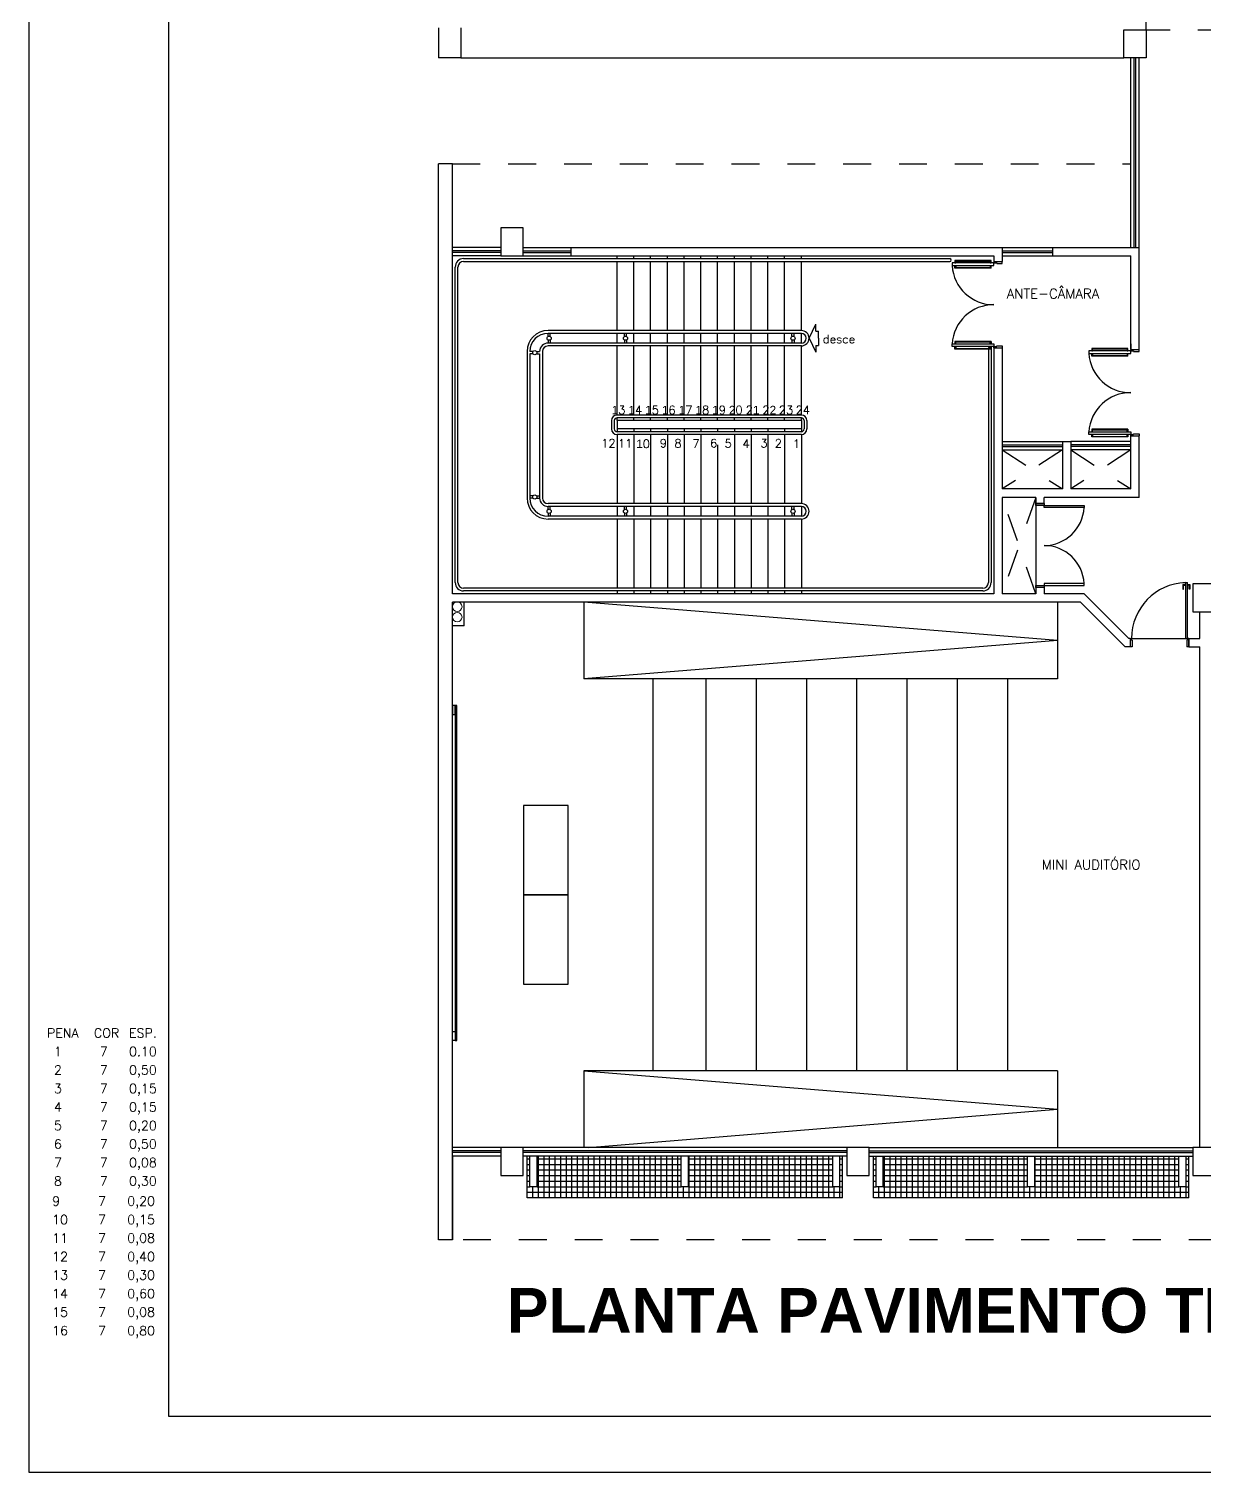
# Model space of a CAD drawing. Header units: millimetres. Extents: x -2485 to 3289, y -257 to 1952.
# Drawn here: x -1.82 to 2.39, y 30.07 to 35.24 of the extents above; entities that cross this region are included whole.
import ezdxf
from ezdxf.enums import TextEntityAlignment as Align

# ---------------------------------------------------------------- set-up
doc = ezdxf.new("R2010")
doc.units = ezdxf.units.MM
doc.header["$LTSCALE"] = 0.3
doc.linetypes.add('CONTINUO', pattern=[0])
doc.linetypes.add('HIDDEN2', pattern=[0.1875, 0.125, -0.0625])
for name, color, linetype in [('PAREDE', 7, 'CONTINUO'), ('PILAR', 2, 'Continuous'), ('PROJEÇÃO', 11, 'HIDDEN2'), ('TEX', 11, 'Continuous'), ('TEXTO', 3, 'Continuous')]:
    doc.layers.add(name, color=color, linetype=linetype)
doc.layers.add('prumada', color=9, linetype='Continuous', lineweight=15)
doc.styles.add('ROMANS', font='romans.shx', dxfattribs={"height": 0.03})
doc.styles.add('SANSSERIFBOLD', font='sasb____.pfb')

# ---------------------------------------------------------------- blocks, each defined once
blk = doc.blocks.new('PN')
at = {"layer": 'TEX', "color": 3, "linetype": 'Continuous', "style": 'SANSSERIFBOLD'}
blk.add_text('ESC. 1 :', height=0.06, dxfattribs=at).set_placement((-0.078, 0.0123), align=Align.CENTER)
at = {"layer": 'TEX', "color": 9, "style": 'SANSSERIFBOLD'}
blk.add_attdef('NOME', text='', height=0.08, dxfattribs=at).set_placement((-0.3353, 0.0123), align=Align.RIGHT)
at = {"layer": 'TEX', "color": 3, "style": 'SANSSERIFBOLD'}
blk.add_attdef('ESCALA', (0.0825, 0.0123), '', height=0.06, dxfattribs=at)

msp = doc.modelspace()

# ---------------------------------------------------------------- linework, layer by layer
at = {"color": 4, "linetype": 'Continuous'}
for p, q in [((-1.820178, 41.746047), (-1.820178, 30.066047)), ((-1.820178, 30.066047), (14.799822, 30.066047))]:
    msp.add_line(p, q, dxfattribs=at)
at = {"color": 12, "linetype": 'Continuous'}
for p, q in [((-1.320178, 41.546047), (-1.320178, 30.266047)), ((-1.320178, 30.266047), (14.599822, 30.266047))]:
    msp.add_line(p, q, dxfattribs=at)
at = {"layer": 'PAREDE'}
for p, q in [((2.182187, 35.231301), (2.182187, 35.304301)), ((-0.352813, 35.239301), (-0.352813, 35.1313)), ((-0.272813, 35.239301), (-0.272813, 35.1313)), ((-0.272813, 35.1313), (-0.352813, 35.1313)), ((-0.272813, 35.1313), (2.102187, 35.131301)), ((2.127187, 34.452301), (2.127187, 35.131301)), ((2.139187, 34.452301), (2.139187, 35.131301)), ((2.145187, 34.452301), (2.145187, 35.131301)), ((2.157187, 34.452301), (2.157187, 35.131301)), ((-0.352813, 30.898301), (-0.352813, 34.752301)), ((-0.302813, 34.752301), (-0.352813, 34.752301)), ((-0.302813, 33.212301), (-0.302813, 34.752301)), ((-0.129813, 34.452301), (-0.302813, 34.452301)), ((-0.129813, 34.440301), (-0.302813, 34.440301)), ((-0.129813, 34.434301), (-0.302813, 34.434301)), ((-0.049813, 34.452301), (0.123187, 34.452301)), ((-0.049813, 34.440301), (0.123187, 34.440301)), ((-0.049813, 34.434301), (0.123187, 34.434301)), ((0.123187, 34.452301), (1.667187, 34.452301)), ((0.123187, 34.422301), (0.123187, 34.452301)), ((1.667187, 34.452301), (1.667187, 34.402301)), ((1.667187, 34.452301), (1.847187, 34.452301)), ((1.667187, 34.440301), (1.847187, 34.440301)), ((1.667187, 34.434301), (1.847187, 34.434301)), ((1.833187, 34.452301), (2.157187, 34.452301)), ((1.847187, 34.452301), (1.847187, 34.422301)), ((2.157187, 34.087301), (2.157187, 34.452301)), ((-0.302813, 33.212301), (-0.302813, 34.422301)), ((-0.129813, 34.422301), (-0.302813, 34.422301)), ((-0.292813, 33.252301), (-0.292813, 34.382301)), ((-0.282813, 33.252301), (-0.282813, 34.382301)), ((-0.262813, 34.412301), (1.479029, 34.412301)), ((-0.262813, 34.402301), (1.479029, 34.402301)), ((-0.049813, 34.422301), (0.123187, 34.422301)), ((0.123187, 34.422301), (1.637187, 34.422301)), ((0.287187, 34.412301), (0.287187, 34.422301)), ((0.287187, 34.154801), (0.287187, 34.402301)), ((0.347187, 34.412301), (0.347187, 34.422301)), ((0.347187, 34.154801), (0.347187, 34.402301)), ((0.407187, 34.412301), (0.407187, 34.422301)), ((0.407187, 34.154801), (0.407187, 34.402301)), ((0.467187, 34.412301), (0.467187, 34.422301)), ((0.467187, 34.154801), (0.467187, 34.402301)), ((0.527187, 34.412301), (0.527187, 34.422301)), ((0.527187, 34.154801), (0.527187, 34.402301)), ((0.587187, 34.412301), (0.587187, 34.422301)), ((0.587187, 34.154801), (0.587187, 34.402301)), ((0.647187, 34.412301), (0.647187, 34.422301)), ((0.647187, 34.412301), (0.647187, 34.422301)), ((0.647187, 34.154801), (0.647187, 34.402301)), ((0.647187, 34.154801), (0.647187, 34.402301)), ((0.707187, 34.412301), (0.707187, 34.422301)), ((0.707187, 34.154801), (0.707187, 34.402301)), ((0.767187, 34.412301), (0.767187, 34.422301)), ((0.767187, 34.154801), (0.767187, 34.402301)), ((0.827187, 34.412301), (0.827187, 34.422301)), ((0.827187, 34.154801), (0.827187, 34.402301)), ((0.887187, 34.412301), (0.887187, 34.422301)), ((0.887187, 34.154801), (0.887187, 34.402301)), ((0.947187, 34.412301), (0.947187, 34.422301)), ((0.947187, 34.154801), (0.947187, 34.402301)), ((1.637187, 34.397301), (1.487187, 34.397301)), ((1.487187, 34.397301), (1.487187, 34.387301)), ((1.487187, 34.387301), (1.637187, 34.387301)), ((1.626687, 34.406051), (1.497567, 34.406051)), ((1.497567, 34.406051), (1.497567, 34.397301)), ((1.497567, 34.397301), (1.500367, 34.397301)), ((1.497567, 34.378551), (1.497567, 34.387301)), ((1.497567, 34.387301), (1.500367, 34.387301)), ((1.626687, 34.378551), (1.497567, 34.378551)), ((1.500367, 34.397301), (1.500367, 34.403864)), ((1.500367, 34.403864), (1.623887, 34.403864)), ((1.500367, 34.387301), (1.500367, 34.380739)), ((1.500367, 34.380739), (1.623887, 34.380739)), ((1.623887, 34.403864), (1.623887, 34.397301)), ((1.623887, 34.397301), (1.626687, 34.397301)), ((1.623887, 34.387301), (1.623887, 34.380739)), ((1.626687, 34.397301), (1.626687, 34.406051)), ((1.626687, 34.378551), (1.626687, 34.387301)), ((1.637187, 34.422301), (1.637187, 34.402301)), ((1.637187, 34.402301), (1.667187, 34.402301)), ((1.637187, 34.402301), (1.637187, 34.397301)), ((1.637187, 34.397301), (1.647187, 34.397301)), ((1.637187, 34.387301), (1.637187, 34.397301)), ((1.647187, 34.397301), (1.647187, 34.394801)), ((1.647187, 34.394801), (1.667187, 34.394801)), ((1.667187, 34.422301), (1.847187, 34.422301)), ((1.667187, 34.394801), (1.667187, 34.402301)), ((1.833187, 34.422301), (2.127187, 34.422301)), ((2.127187, 34.087301), (2.127187, 34.422301)), ((0.974687, 34.127301), (0.99962, 34.177166)), ((0.99962, 34.153097), (0.99962, 34.177166)), ((0.947187, 34.154801), (0.039687, 34.154801)), ((0.947187, 34.144801), (0.039687, 34.144801)), ((0.039687, 34.133646), (0.039687, 34.144801)), ((0.039687, 34.120957), (0.039687, 34.109801)), ((0.047687, 34.133646), (0.047687, 34.144801)), ((0.047687, 34.120957), (0.047687, 34.109801)), ((0.287187, 34.132301), (0.287187, 34.144801)), ((0.287187, 34.109801), (0.287187, 34.144801)), ((0.287187, 34.109801), (0.287187, 34.122301)), ((0.313187, 34.133646), (0.313187, 34.144801)), ((0.313187, 34.120957), (0.313187, 34.109801)), ((0.321187, 34.133646), (0.321187, 34.144801)), ((0.321187, 34.120957), (0.321187, 34.109801)), ((0.347187, 34.132301), (0.347187, 34.144801)), ((0.347187, 34.109801), (0.347187, 34.144801)), ((0.347187, 34.109801), (0.347187, 34.122301)), ((0.407187, 34.132301), (0.407187, 34.144801)), ((0.407187, 34.109801), (0.407187, 34.144801)), ((0.407187, 34.109801), (0.407187, 34.122301)), ((0.467187, 34.132301), (0.467187, 34.144801)), ((0.467187, 34.109801), (0.467187, 34.144801)), ((0.467187, 34.109801), (0.467187, 34.122301)), ((0.527187, 34.132301), (0.527187, 34.144801)), ((0.527187, 34.109801), (0.527187, 34.144801)), ((0.527187, 34.109801), (0.527187, 34.122301)), ((0.587187, 34.132301), (0.587187, 34.144801)), ((0.587187, 34.109801), (0.587187, 34.144801)), ((0.587187, 34.109801), (0.587187, 34.122301)), ((0.647187, 34.132301), (0.647187, 34.144801)), ((0.647187, 34.132301), (0.647187, 34.144801)), ((0.647187, 34.109801), (0.647187, 34.144801)), ((0.647187, 34.109801), (0.647187, 34.144801)), ((0.647187, 34.109801), (0.647187, 34.122301)), ((0.647187, 34.109801), (0.647187, 34.122301)), ((0.707187, 34.132301), (0.707187, 34.144801)), ((0.707187, 34.109801), (0.707187, 34.144801)), ((0.707187, 34.109801), (0.707187, 34.122301)), ((0.767187, 34.132301), (0.767187, 34.144801)), ((0.767187, 34.109801), (0.767187, 34.144801)), ((0.767187, 34.109801), (0.767187, 34.122301)), ((0.827187, 34.132301), (0.827187, 34.144801)), ((0.827187, 34.109801), (0.827187, 34.144801)), ((0.827187, 34.109801), (0.827187, 34.122301)), ((0.887187, 34.132301), (0.887187, 34.144801)), ((0.887187, 34.109801), (0.887187, 34.144801)), ((0.887187, 34.109801), (0.887187, 34.122301)), ((0.913187, 34.133646), (0.913187, 34.144801)), ((0.913187, 34.120957), (0.913187, 34.109801)), ((0.921187, 34.133646), (0.921187, 34.144801)), ((0.921187, 34.120957), (0.921187, 34.109801)), ((0.947187, 34.132301), (0.947187, 34.144801)), ((0.947187, 34.109801), (0.947187, 34.144801)), ((0.947187, 34.109801), (0.947187, 34.122301)), ((0.974687, 34.127301), (0.99962, 34.077436)), ((0.99962, 34.153097), (1.008469, 34.153097)), ((1.008469, 34.127301), (1.008469, 34.153097)), ((1.008469, 34.127301), (1.008469, 34.101506)), ((-0.035313, 34.079801), (-0.035313, 33.554801)), ((-0.014157, 34.079801), (-0.025313, 34.079801)), ((-0.014157, 34.071801), (-0.025313, 34.071801)), ((-0.025313, 34.071801), (-0.025313, 33.554801)), ((-0.001468, 34.079801), (0.009687, 34.079801)), ((-0.001468, 34.071801), (0.009687, 34.071801)), ((0.009687, 34.071801), (0.009687, 33.554801)), ((0.019687, 34.079801), (0.019687, 33.554801)), ((0.947187, 34.109801), (0.039687, 34.109801)), ((0.947187, 34.099801), (0.039687, 34.099801)), ((0.287187, 33.852301), (0.287187, 34.099801)), ((0.347187, 33.852301), (0.347187, 34.099801)), ((0.407187, 33.852301), (0.407187, 34.099801)), ((0.467187, 33.852301), (0.467187, 34.099801)), ((0.527187, 33.852301), (0.527187, 34.099801)), ((0.587187, 33.852301), (0.587187, 34.099801)), ((0.647187, 33.852301), (0.647187, 34.099801)), ((0.647187, 33.852301), (0.647187, 34.099801)), ((0.707187, 33.852301), (0.707187, 34.099801)), ((0.767187, 33.852301), (0.767187, 34.099801)), ((0.827187, 33.852301), (0.827187, 34.099801)), ((0.887187, 33.852301), (0.887187, 34.099801)), ((0.947187, 33.852301), (0.947187, 34.099801)), ((0.99962, 34.101506), (0.99962, 34.077436)), ((0.99962, 34.101506), (1.008469, 34.101506)), ((1.487187, 34.097301), (1.487187, 34.107301)), ((1.487187, 34.107301), (1.637187, 34.107301)), ((1.637187, 34.097301), (1.487187, 34.097301)), ((1.626687, 34.116051), (1.497567, 34.116051)), ((1.497567, 34.116051), (1.497567, 34.107301)), ((1.497567, 34.107301), (1.500367, 34.107301)), ((1.497567, 34.088551), (1.497567, 34.097301)), ((1.497567, 34.097301), (1.500367, 34.097301)), ((1.626687, 34.088551), (1.497567, 34.088551)), ((1.500367, 34.107301), (1.500367, 34.113864)), ((1.500367, 34.113864), (1.623887, 34.113864)), ((1.500367, 34.097301), (1.500367, 34.090739)), ((1.500367, 34.090739), (1.623887, 34.090739)), ((1.617187, 34.092301), (1.617187, 33.252301)), ((1.623887, 34.107301), (1.623887, 34.113864)), ((1.623887, 34.090739), (1.623887, 34.097301)), ((1.623887, 34.097301), (1.626687, 34.097301)), ((1.626687, 34.116051), (1.626687, 34.107301)), ((1.626687, 34.097301), (1.626687, 34.088551)), ((1.627187, 34.092301), (1.627187, 33.252301)), ((1.637187, 34.107301), (1.637187, 34.097301)), ((1.637187, 34.092301), (1.637187, 34.097301)), ((1.637187, 34.097301), (1.647187, 34.097301)), ((1.637187, 34.092301), (1.637187, 33.557221)), ((1.637187, 34.092301), (1.667187, 34.092301)), ((1.647187, 34.097301), (1.647187, 34.099801)), ((1.647187, 34.099801), (1.667187, 34.099801)), ((1.667187, 34.099801), (1.667187, 34.092301)), ((1.667187, 34.092301), (1.667187, 33.587301)), ((2.127187, 34.082301), (1.977187, 34.082301)), ((1.977187, 34.082301), (1.977187, 34.072301)), ((1.977187, 34.072301), (2.127187, 34.072301)), ((2.116687, 34.091051), (1.987567, 34.091051)), ((1.987567, 34.091051), (1.987567, 34.082301)), ((1.987567, 34.082301), (1.990367, 34.082301)), ((1.987567, 34.063551), (1.987567, 34.072301)), ((1.987567, 34.072301), (1.990367, 34.072301)), ((1.990367, 34.082301), (1.990367, 34.088864)), ((1.990367, 34.088864), (2.113887, 34.088864)), ((1.990367, 34.072301), (1.990367, 34.065739)), ((1.990367, 34.065739), (2.113887, 34.065739)), ((2.113887, 34.088864), (2.113887, 34.082301)), ((2.113887, 34.082301), (2.116687, 34.082301)), ((2.113887, 34.072301), (2.113887, 34.065739)), ((2.116687, 34.082301), (2.116687, 34.091051)), ((2.116687, 34.063551), (2.116687, 34.072301)), ((2.127187, 34.107301), (2.127187, 34.087301)), ((2.127187, 34.087301), (2.157187, 34.087301)), ((2.127187, 34.087301), (2.127187, 34.082301)), ((2.127187, 34.082301), (2.137187, 34.082301)), ((2.127187, 34.072301), (2.127187, 34.082301)), ((2.137187, 34.082301), (2.137187, 34.079801)), ((2.137187, 34.079801), (2.157187, 34.079801)), ((2.157187, 34.079801), (2.157187, 34.087301)), ((2.116687, 34.063551), (1.987567, 34.063551)), ((0.267187, 33.832301), (0.267187, 33.802301)), ((0.277187, 33.832301), (0.277187, 33.802301)), ((0.947187, 33.852301), (0.287187, 33.852301)), ((0.947187, 33.842301), (0.287187, 33.842301)), ((0.287187, 33.832301), (0.287187, 33.842301)), ((0.287187, 33.832301), (0.287187, 33.802301)), ((0.947187, 33.832301), (0.287187, 33.832301)), ((0.347187, 33.832301), (0.347187, 33.842301)), ((0.407187, 33.832301), (0.407187, 33.842301)), ((0.467187, 33.832301), (0.467187, 33.842301)), ((0.527187, 33.832301), (0.527187, 33.842301)), ((0.587187, 33.832301), (0.587187, 33.842301)), ((0.647187, 33.832301), (0.647187, 33.842301)), ((0.647187, 33.832301), (0.647187, 33.842301)), ((0.947187, 33.832301), (0.647187, 33.832301)), ((0.707187, 33.832301), (0.707187, 33.842301)), ((0.767187, 33.832301), (0.767187, 33.842301)), ((0.827187, 33.832301), (0.827187, 33.842301)), ((0.887187, 33.832301), (0.887187, 33.842301)), ((0.947187, 33.832301), (0.947187, 33.842301)), ((0.947187, 33.832301), (0.947187, 33.802301)), ((0.957187, 33.832301), (0.957187, 33.802301)), ((0.967187, 33.832301), (0.967187, 33.802301)), ((0.947187, 33.802301), (0.287187, 33.802301)), ((0.287187, 33.802301), (0.287187, 33.792301)), ((0.947187, 33.792301), (0.287187, 33.792301)), ((0.947187, 33.782301), (0.287187, 33.782301)), ((0.287187, 33.782301), (0.287187, 33.534801)), ((0.347187, 33.802301), (0.347187, 33.792301)), ((0.347187, 33.782301), (0.347187, 33.534801)), ((0.407187, 33.802301), (0.407187, 33.792301)), ((0.407187, 33.782301), (0.407187, 33.534801)), ((0.467187, 33.802301), (0.467187, 33.792301)), ((0.467187, 33.782301), (0.467187, 33.534801)), ((0.527187, 33.802301), (0.527187, 33.792301)), ((0.527187, 33.782301), (0.527187, 33.534801)), ((0.587187, 33.802301), (0.587187, 33.792301)), ((0.587187, 33.782301), (0.587187, 33.534801)), ((0.647187, 33.802301), (0.647187, 33.792301)), ((0.707187, 33.802301), (0.707187, 33.792301)), ((0.707187, 33.782301), (0.707187, 33.534801)), ((0.767187, 33.802301), (0.767187, 33.792301)), ((0.767187, 33.782301), (0.767187, 33.534801)), ((0.827187, 33.802301), (0.827187, 33.792301)), ((0.827187, 33.782301), (0.827187, 33.534801)), ((0.887187, 33.802301), (0.887187, 33.792301)), ((0.887187, 33.782301), (0.887187, 33.534801)), ((0.947187, 33.802301), (0.947187, 33.792301)), ((0.947187, 33.782301), (0.947187, 33.534801)), ((1.667187, 33.757301), (1.882187, 33.757301)), ((1.882187, 33.757301), (1.882187, 33.587301)), ((1.882187, 33.757301), (1.912187, 33.757301)), ((1.912187, 33.757301), (1.912187, 33.587301)), ((2.127187, 33.757301), (1.912187, 33.757301)), ((1.977187, 33.782301), (1.977187, 33.792301)), ((1.977187, 33.792301), (2.127187, 33.792301)), ((2.127187, 33.782301), (1.977187, 33.782301)), ((2.116687, 33.801051), (1.987567, 33.801051)), ((1.987567, 33.801051), (1.987567, 33.792301)), ((1.987567, 33.792301), (1.990367, 33.792301)), ((1.987567, 33.773551), (1.987567, 33.782301)), ((1.987567, 33.782301), (1.990367, 33.782301)), ((2.116687, 33.773551), (1.987567, 33.773551)), ((1.990367, 33.792301), (1.990367, 33.798864)), ((1.990367, 33.798864), (2.113887, 33.798864)), ((1.990367, 33.782301), (1.990367, 33.775739)), ((1.990367, 33.775739), (2.113887, 33.775739)), ((2.113887, 33.792301), (2.113887, 33.798864)), ((2.113887, 33.775739), (2.113887, 33.782301)), ((2.113887, 33.782301), (2.116687, 33.782301)), ((2.116687, 33.801051), (2.116687, 33.792301)), ((2.116687, 33.782301), (2.116687, 33.773551)), ((2.127187, 33.792301), (2.127187, 33.782301)), ((2.127187, 33.777301), (2.127187, 33.782301)), ((2.127187, 33.782301), (2.137187, 33.782301)), ((2.127187, 33.757301), (2.127187, 33.777301)), ((2.127187, 33.587301), (2.127187, 33.777301)), ((2.127187, 33.757301), (2.127187, 33.777301)), ((2.127187, 33.777301), (2.157187, 33.777301)), ((2.137187, 33.782301), (2.137187, 33.784801)), ((2.137187, 33.784801), (2.157187, 33.784801)), ((2.157187, 33.784801), (2.157187, 33.777301)), ((2.157187, 33.757301), (2.157187, 33.777301)), ((2.157187, 33.557301), (2.157187, 33.777301)), ((0.647187, 33.745802), (0.647187, 33.534801)), ((1.667187, 33.745301), (1.882187, 33.745301)), ((1.667187, 33.739301), (1.882187, 33.739301)), ((1.667187, 33.727301), (1.882187, 33.727301)), ((2.127187, 33.745301), (1.912187, 33.745301)), ((2.127187, 33.739301), (1.912187, 33.739301)), ((2.127187, 33.727301), (1.912187, 33.727301)), ((-0.014157, 33.562801), (-0.025313, 33.562801)), ((-0.014157, 33.554801), (-0.025313, 33.554801)), ((-0.001468, 33.562801), (0.009687, 33.562801)), ((-0.001468, 33.554801), (0.009687, 33.554801)), ((1.637187, 33.557301), (1.637187, 33.212301)), ((1.882187, 33.587301), (1.667187, 33.587301)), ((1.667187, 33.557301), (1.667187, 33.212301)), ((1.787187, 33.557301), (1.667187, 33.557301)), ((1.787187, 33.557301), (1.787187, 33.212301)), ((1.787187, 33.557301), (1.787187, 33.212301)), ((1.787187, 33.534801), (1.787187, 33.557301)), ((2.157187, 33.557301), (1.817187, 33.557301)), ((1.817187, 33.534801), (1.817187, 33.557301)), ((2.127187, 33.587301), (1.912187, 33.587301)), ((0.947187, 33.534801), (0.039687, 33.534801)), ((0.947187, 33.524801), (0.039687, 33.524801)), ((0.039687, 33.513646), (0.039687, 33.524801)), ((0.039687, 33.500957), (0.039687, 33.489801)), ((0.047687, 33.513646), (0.047687, 33.524801)), ((0.047687, 33.500957), (0.047687, 33.489801)), ((0.287187, 33.524801), (0.287187, 33.512301)), ((0.287187, 33.524801), (0.287187, 33.489801)), ((0.287187, 33.502301), (0.287187, 33.489801)), ((0.313187, 33.513646), (0.313187, 33.524801)), ((0.313187, 33.500957), (0.313187, 33.489801)), ((0.321187, 33.513646), (0.321187, 33.524801)), ((0.321187, 33.500957), (0.321187, 33.489801)), ((0.347187, 33.524801), (0.347187, 33.512301)), ((0.347187, 33.524801), (0.347187, 33.489801)), ((0.347187, 33.502301), (0.347187, 33.489801)), ((0.407187, 33.524801), (0.407187, 33.512301)), ((0.407187, 33.524801), (0.407187, 33.489801)), ((0.407187, 33.502301), (0.407187, 33.489801)), ((0.467187, 33.524801), (0.467187, 33.512301)), ((0.467187, 33.524801), (0.467187, 33.489801)), ((0.467187, 33.502301), (0.467187, 33.489801)), ((0.527187, 33.524801), (0.527187, 33.512301)), ((0.527187, 33.524801), (0.527187, 33.489801)), ((0.527187, 33.502301), (0.527187, 33.489801)), ((0.587187, 33.524801), (0.587187, 33.512301)), ((0.587187, 33.524801), (0.587187, 33.489801)), ((0.587187, 33.502301), (0.587187, 33.489801)), ((0.647187, 33.524801), (0.647187, 33.512301)), ((0.647187, 33.524801), (0.647187, 33.489801)), ((0.647187, 33.502301), (0.647187, 33.489801)), ((0.707187, 33.524801), (0.707187, 33.512301)), ((0.707187, 33.524801), (0.707187, 33.489801)), ((0.707187, 33.502301), (0.707187, 33.489801)), ((0.767187, 33.524801), (0.767187, 33.512301)), ((0.767187, 33.524801), (0.767187, 33.489801)), ((0.767187, 33.502301), (0.767187, 33.489801)), ((0.827187, 33.524801), (0.827187, 33.512301)), ((0.827187, 33.524801), (0.827187, 33.489801)), ((0.827187, 33.502301), (0.827187, 33.489801)), ((0.887187, 33.524801), (0.887187, 33.512301)), ((0.887187, 33.524801), (0.887187, 33.489801)), ((0.887187, 33.502301), (0.887187, 33.489801)), ((0.913187, 33.513646), (0.913187, 33.524801)), ((0.913187, 33.500957), (0.913187, 33.489801)), ((0.921187, 33.513646), (0.921187, 33.524801)), ((0.921187, 33.500957), (0.921187, 33.489801)), ((0.947187, 33.524801), (0.947187, 33.512301)), ((0.947187, 33.524801), (0.947187, 33.489801)), ((0.947187, 33.524801), (0.947187, 33.489801)), ((0.947187, 33.502301), (0.947187, 33.489801)), ((1.817187, 33.534801), (1.787187, 33.534801)), ((1.787187, 33.534801), (1.817187, 33.534801)), ((1.817187, 33.534801), (1.787187, 33.534801)), ((1.787187, 33.527801), (1.787187, 33.534801)), ((1.787187, 33.534801), (1.817187, 33.534801)), ((1.817187, 33.527801), (1.787187, 33.527801)), ((1.787187, 33.527801), (1.787187, 33.241801)), ((1.817187, 33.534801), (1.817187, 33.527801)), ((1.817187, 33.520801), (1.817187, 33.527801)), ((1.817187, 33.527801), (1.960187, 33.527801)), ((1.960187, 33.520801), (1.817187, 33.520801)), ((1.960187, 33.527801), (1.960187, 33.520801)), ((0.947187, 33.489801), (0.039687, 33.489801)), ((0.947187, 33.479801), (0.039687, 33.479801)), ((0.287187, 33.479801), (0.287187, 33.232301)), ((0.347187, 33.479801), (0.347187, 33.232301)), ((0.407187, 33.479801), (0.407187, 33.232301)), ((0.467187, 33.479801), (0.467187, 33.232301)), ((0.527187, 33.479801), (0.527187, 33.232301)), ((0.587187, 33.479801), (0.587187, 33.232301)), ((0.647187, 33.479801), (0.647187, 33.232301)), ((0.707187, 33.479801), (0.707187, 33.232301)), ((0.767187, 33.479801), (0.767187, 33.232301)), ((0.827187, 33.479801), (0.827187, 33.232301)), ((0.887187, 33.479801), (0.887187, 33.232301)), ((0.947187, 33.479801), (0.947187, 33.232301)), ((1.787187, 33.234801), (1.787187, 33.241801)), ((1.787187, 33.241801), (1.817187, 33.241801)), ((1.817187, 33.248801), (1.817187, 33.241801)), ((1.960187, 33.248801), (1.817187, 33.248801)), ((1.817187, 33.241801), (1.817187, 33.234801)), ((1.817187, 33.241801), (1.960187, 33.241801)), ((1.960187, 33.241801), (1.960187, 33.248801)), ((2.323187, 33.245719), (2.314437, 33.245719)), ((2.314437, 33.245719), (2.314437, 33.228219)), ((2.316625, 33.228219), (2.316625, 33.242919)), ((2.316625, 33.242919), (2.323187, 33.242919)), ((2.323187, 33.252301), (2.323187, 33.052301)), ((2.323187, 33.252301), (2.330187, 33.252301)), ((2.330187, 33.052301), (2.330187, 33.252301)), ((2.330187, 33.245719), (2.338937, 33.245719)), ((2.33675, 33.242919), (2.330187, 33.242919)), ((2.33675, 33.228219), (2.33675, 33.242919)), ((2.338937, 33.245719), (2.338937, 33.228219)), ((1.637187, 33.212301), (-0.302813, 33.212301)), ((1.597187, 33.232301), (-0.262813, 33.232301)), ((1.597187, 33.222301), (-0.262813, 33.222301)), ((0.287187, 33.222301), (0.287187, 33.212301)), ((1.637187, 33.212301), (0.303187, 33.212301)), ((0.347187, 33.222301), (0.347187, 33.212301)), ((0.407187, 33.222301), (0.407187, 33.212301)), ((0.467187, 33.222301), (0.467187, 33.212301)), ((0.527187, 33.222301), (0.527187, 33.212301)), ((0.587187, 33.222301), (0.587187, 33.212301)), ((0.647187, 33.222301), (0.647187, 33.212301)), ((0.707187, 33.222301), (0.707187, 33.212301)), ((0.767187, 33.222301), (0.767187, 33.212301)), ((0.827187, 33.222301), (0.827187, 33.212301)), ((0.887187, 33.222301), (0.887187, 33.212301)), ((0.947187, 33.222301), (0.947187, 33.212301)), ((1.787187, 33.212301), (1.667187, 33.212301)), ((1.817187, 33.234801), (1.787187, 33.234801)), ((1.787187, 33.234801), (1.787187, 33.212301)), ((1.817187, 33.234801), (1.817187, 33.212301)), ((1.960187, 33.212301), (1.817187, 33.212301)), ((2.120187, 33.052301), (1.960187, 33.212301)), ((2.314437, 33.228219), (2.316625, 33.228219)), ((2.338937, 33.228219), (2.33675, 33.228219)), ((-0.302813, 30.898301), (-0.302813, 33.182301)), ((1.947761, 33.182301), (-0.302813, 33.182301)), ((-0.260312, 33.097332), (-0.260312, 33.182301)), ((0.168187, 33.182301), (0.168187, 32.907301)), ((1.865187, 33.044801), (0.168187, 33.182301)), ((1.865187, 33.182301), (1.865187, 32.907301)), ((2.107761, 33.022301), (1.947761, 33.182301)), ((2.375187, 33.052301), (2.375187, 33.147301)), ((-0.260312, 33.097332), (-0.302813, 33.097332)), ((1.865187, 33.044801), (0.168187, 32.907301)), ((2.125187, 33.052301), (2.120187, 33.052301)), ((2.125187, 33.052301), (2.125187, 33.022301)), ((2.125187, 33.052301), (2.130187, 33.052301)), ((2.130187, 33.052301), (2.130187, 33.045301)), ((2.130187, 33.052301), (2.323187, 33.052301)), ((2.130187, 33.045301), (2.132687, 33.045301)), ((2.132687, 33.045301), (2.132687, 33.022301)), ((2.323187, 33.052301), (2.330187, 33.052301)), ((2.330187, 33.045301), (2.327687, 33.045301)), ((2.327687, 33.045301), (2.327687, 33.022301)), ((2.335187, 33.052301), (2.330187, 33.052301)), ((2.330187, 33.052301), (2.330187, 33.045301)), ((2.335187, 33.022301), (2.335187, 33.052301)), ((2.335187, 33.052301), (2.335187, 33.022301)), ((2.335187, 33.052301), (2.375187, 33.052301)), ((2.125187, 33.022301), (2.107761, 33.022301)), ((2.132687, 33.022301), (2.125187, 33.022301)), ((2.335187, 33.022301), (2.327687, 33.022301)), ((2.335187, 33.022301), (2.375187, 33.022301)), ((2.375187, 31.228301), (2.375187, 33.022301)), ((1.865187, 32.907301), (0.168187, 32.907301)), ((0.414771, 32.907301), (0.414771, 31.503301)), ((0.605187, 32.907301), (0.605187, 31.503301)), ((0.605187, 32.903271), (0.605187, 31.503301)), ((0.785187, 32.907301), (0.785187, 31.503301)), ((0.965187, 32.907301), (0.965187, 31.503301)), ((0.965187, 32.907301), (0.965187, 31.503301)), ((1.145187, 32.907301), (1.145187, 31.503301)), ((1.325187, 32.907301), (1.325187, 31.503301)), ((1.325187, 32.907301), (1.325187, 31.503301)), ((1.505187, 32.907301), (1.505187, 31.503301)), ((1.685187, 32.907301), (1.685187, 31.503301)), ((-0.293518, 32.812252), (-0.302813, 32.812252)), ((-0.302813, 32.812252), (-0.302813, 32.780153)), ((-0.302813, 32.780153), (-0.293518, 32.780153)), ((-0.286518, 32.812252), (-0.293518, 32.812252)), ((-0.293518, 32.812252), (-0.293518, 31.612252)), ((-0.293518, 32.780153), (-0.293518, 32.812252)), ((-0.286518, 31.612252), (-0.286518, 32.812252)), ((0.111946, 32.453207), (-0.048054, 32.453207)), ((-0.048054, 32.453207), (-0.048054, 32.133207)), ((0.111946, 32.133207), (0.111946, 32.453207)), ((-0.352813, 31.213301), (-0.352813, 32.238733)), ((0.111946, 32.133207), (-0.048054, 32.133207)), ((-0.048054, 32.133207), (-0.048054, 31.813207)), ((-0.048054, 32.133207), (0.111946, 32.133207)), ((0.111946, 31.813207), (0.111946, 32.133207)), ((-0.048054, 31.813207), (0.111946, 31.813207)), ((-0.302813, 31.612252), (-0.302813, 31.644351)), ((-0.302813, 31.644351), (-0.293518, 31.644351)), ((-0.293518, 31.644351), (-0.293518, 31.612252)), ((-0.293518, 31.612252), (-0.302813, 31.612252)), ((-0.293518, 31.612252), (-0.286518, 31.612252)), ((1.865187, 31.503301), (0.168187, 31.503301)), ((0.168187, 31.503301), (0.168187, 31.228301)), ((0.168187, 31.503301), (1.865187, 31.365801)), ((1.865187, 31.503301), (1.865187, 31.228301)), ((0.185187, 31.228301), (1.865187, 31.365801)), ((-0.129813, 31.228301), (-0.302813, 31.228301)), ((1.110187, 31.228301), (-0.049813, 31.228301)), ((1.190187, 31.228301), (2.350187, 31.228301)), ((-0.129813, 31.216301), (-0.302813, 31.216301)), ((-0.129813, 31.210301), (-0.302813, 31.210301)), ((-0.129813, 31.198301), (-0.302813, 31.198301)), ((-0.302813, 31.198301), (-0.302813, 30.898301)), ((1.110187, 31.216301), (-0.049813, 31.216301)), ((1.110187, 31.210301), (-0.049813, 31.210301)), ((1.110187, 31.198301), (-0.049813, 31.198301)), ((-0.034713, 31.048301), (-0.034713, 31.198301)), ((-0.034713, 31.188301), (-0.025223, 31.188301)), ((-0.025223, 31.088301), (-0.025223, 31.198301)), ((0.000777, 31.088301), (0.000777, 31.198301)), ((0.000777, 31.188301), (0.517187, 31.188301)), ((0.005287, 31.048301), (0.005287, 31.198301)), ((0.025287, 31.048301), (0.025287, 31.198301)), ((0.045287, 31.048301), (0.045287, 31.198301)), ((0.065287, 31.048301), (0.065287, 31.198301)), ((0.085287, 31.048301), (0.085287, 31.198301)), ((0.105287, 31.048301), (0.105287, 31.198301)), ((0.125287, 31.048301), (0.125287, 31.198301)), ((0.145287, 31.048301), (0.145287, 31.198301)), ((0.165287, 31.048301), (0.165287, 31.198301)), ((0.185287, 31.048301), (0.185287, 31.198301)), ((0.205287, 31.048301), (0.205287, 31.198301)), ((0.225287, 31.048301), (0.225287, 31.198301)), ((0.245287, 31.048301), (0.245287, 31.198301)), ((0.265287, 31.048301), (0.265287, 31.198301)), ((0.285287, 31.048301), (0.285287, 31.198301)), ((0.305287, 31.048301), (0.305287, 31.198301)), ((0.325287, 31.048301), (0.325287, 31.198301)), ((0.345287, 31.048301), (0.345287, 31.198301)), ((0.365287, 31.048301), (0.365287, 31.198301)), ((0.385287, 31.048301), (0.385287, 31.198301)), ((0.405287, 31.048301), (0.405287, 31.198301)), ((0.425287, 31.048301), (0.425287, 31.198301)), ((0.445287, 31.048301), (0.445287, 31.198301)), ((0.465287, 31.048301), (0.465287, 31.198301)), ((0.485287, 31.048301), (0.485287, 31.198301)), ((0.505287, 31.048301), (0.505287, 31.198301)), ((0.517187, 31.088301), (0.517187, 31.198301)), ((0.543187, 31.088301), (0.543187, 31.198301)), ((0.543187, 31.188301), (1.059598, 31.188301)), ((0.545287, 31.048301), (0.545287, 31.198301)), ((0.565287, 31.048301), (0.565287, 31.198301)), ((0.585287, 31.048301), (0.585287, 31.198301)), ((0.605287, 31.048301), (0.605287, 31.198301)), ((0.625287, 31.048301), (0.625287, 31.198301)), ((0.645287, 31.048301), (0.645287, 31.198301)), ((0.665287, 31.048301), (0.665287, 31.198301)), ((0.685287, 31.048301), (0.685287, 31.198301)), ((0.705287, 31.048301), (0.705287, 31.198301)), ((0.725287, 31.048301), (0.725287, 31.198301)), ((0.745287, 31.048301), (0.745287, 31.198301)), ((0.765287, 31.048301), (0.765287, 31.198301)), ((0.785287, 31.048301), (0.785287, 31.198301)), ((0.805287, 31.048301), (0.805287, 31.198301)), ((0.825287, 31.048301), (0.825287, 31.198301)), ((0.845287, 31.048301), (0.845287, 31.198301)), ((0.865287, 31.048301), (0.865287, 31.198301)), ((0.885287, 31.048301), (0.885287, 31.198301)), ((0.905287, 31.048301), (0.905287, 31.198301)), ((0.925287, 31.048301), (0.925287, 31.198301)), ((0.945287, 31.048301), (0.945287, 31.198301)), ((0.965287, 31.048301), (0.965287, 31.198301)), ((0.985287, 31.048301), (0.985287, 31.198301)), ((1.005287, 31.048301), (1.005287, 31.198301)), ((1.025287, 31.048301), (1.025287, 31.198301)), ((1.045287, 31.048301), (1.045287, 31.198301)), ((1.059598, 31.088301), (1.059598, 31.198301)), ((1.085598, 31.088301), (1.085598, 31.198301)), ((1.085598, 31.188301), (1.095087, 31.188301)), ((1.095087, 31.048301), (1.095087, 31.198301)), ((1.190187, 31.216301), (2.350187, 31.216301)), ((1.190187, 31.210301), (2.350187, 31.210301)), ((1.190187, 31.198301), (2.350187, 31.198301)), ((1.205287, 31.048301), (1.205287, 31.198301)), ((1.205287, 31.188301), (1.214777, 31.188301)), ((1.214777, 31.088301), (1.214777, 31.198301)), ((1.240777, 31.088301), (1.240777, 31.198301)), ((1.240777, 31.188301), (1.757187, 31.188301)), ((1.245287, 31.048301), (1.245287, 31.198301)), ((1.265287, 31.048301), (1.265287, 31.198301)), ((1.285287, 31.048301), (1.285287, 31.198301)), ((1.305287, 31.048301), (1.305287, 31.198301)), ((1.325287, 31.048301), (1.325287, 31.198301)), ((1.345287, 31.048301), (1.345287, 31.198301)), ((1.365287, 31.048301), (1.365287, 31.198301)), ((1.385287, 31.048301), (1.385287, 31.198301)), ((1.405287, 31.048301), (1.405287, 31.198301)), ((1.425287, 31.048301), (1.425287, 31.198301)), ((1.445287, 31.048301), (1.445287, 31.198301)), ((1.465287, 31.048301), (1.465287, 31.198301)), ((1.485287, 31.048301), (1.485287, 31.198301)), ((1.505287, 31.048301), (1.505287, 31.198301)), ((1.525287, 31.048301), (1.525287, 31.198301)), ((1.545287, 31.048301), (1.545287, 31.198301)), ((1.565287, 31.048301), (1.565287, 31.198301)), ((1.585287, 31.048301), (1.585287, 31.198301)), ((1.605287, 31.048301), (1.605287, 31.198301)), ((1.625287, 31.048301), (1.625287, 31.198301)), ((1.645287, 31.048301), (1.645287, 31.198301)), ((1.665287, 31.048301), (1.665287, 31.198301)), ((1.685287, 31.048301), (1.685287, 31.198301)), ((1.705287, 31.048301), (1.705287, 31.198301)), ((1.725287, 31.048301), (1.725287, 31.198301)), ((1.745287, 31.048301), (1.745287, 31.198301)), ((1.757187, 31.088301), (1.757187, 31.198301)), ((1.783187, 31.088301), (1.783187, 31.198301)), ((1.783187, 31.188301), (2.299598, 31.188301)), ((1.785287, 31.048301), (1.785287, 31.198301)), ((1.805287, 31.048301), (1.805287, 31.198301)), ((1.825287, 31.048301), (1.825287, 31.198301)), ((1.845287, 31.048301), (1.845287, 31.198301)), ((1.865287, 31.048301), (1.865287, 31.198301)), ((1.885287, 31.048301), (1.885287, 31.198301)), ((1.905287, 31.048301), (1.905287, 31.198301)), ((1.925287, 31.048301), (1.925287, 31.198301)), ((1.945287, 31.048301), (1.945287, 31.198301)), ((1.965287, 31.048301), (1.965287, 31.198301)), ((1.985287, 31.048301), (1.985287, 31.198301)), ((2.005287, 31.048301), (2.005287, 31.198301)), ((2.025287, 31.048301), (2.025287, 31.198301)), ((2.045287, 31.048301), (2.045287, 31.198301)), ((2.065287, 31.048301), (2.065287, 31.198301)), ((2.085287, 31.048301), (2.085287, 31.198301)), ((2.105287, 31.048301), (2.105287, 31.198301)), ((2.125287, 31.048301), (2.125287, 31.198301)), ((2.145287, 31.048301), (2.145287, 31.198301)), ((2.165287, 31.048301), (2.165287, 31.198301)), ((2.185287, 31.048301), (2.185287, 31.198301)), ((2.205287, 31.048301), (2.205287, 31.198301)), ((2.225287, 31.048301), (2.225287, 31.198301)), ((2.245287, 31.048301), (2.245287, 31.198301)), ((2.265287, 31.048301), (2.265287, 31.198301)), ((2.285287, 31.048301), (2.285287, 31.198301)), ((2.299598, 31.088301), (2.299598, 31.198301)), ((2.325598, 31.088301), (2.325598, 31.198301)), ((2.325598, 31.188301), (2.335087, 31.188301)), ((2.335087, 31.048301), (2.335087, 31.198301)), ((-0.034713, 31.168301), (-0.025223, 31.168301)), ((-0.034713, 31.148301), (-0.025223, 31.148301)), ((-0.034713, 31.128301), (-0.025223, 31.128301)), ((0.000777, 31.168301), (0.517187, 31.168301)), ((0.000777, 31.148301), (0.517187, 31.148301)), ((0.000777, 31.128301), (0.517187, 31.128301)), ((0.543187, 31.168301), (1.059598, 31.168301)), ((0.543187, 31.148301), (1.059598, 31.148301)), ((0.543187, 31.128301), (1.059598, 31.128301)), ((1.085598, 31.168301), (1.095087, 31.168301)), ((1.085598, 31.148301), (1.095087, 31.148301)), ((1.085598, 31.128301), (1.095087, 31.128301)), ((1.205287, 31.168301), (1.214777, 31.168301)), ((1.205287, 31.148301), (1.214777, 31.148301)), ((1.205287, 31.128301), (1.214777, 31.128301)), ((1.240777, 31.168301), (1.757187, 31.168301)), ((1.240777, 31.148301), (1.757187, 31.148301)), ((1.240777, 31.128301), (1.757187, 31.128301)), ((1.783187, 31.168301), (2.299598, 31.168301)), ((1.783187, 31.148301), (2.299598, 31.148301)), ((1.783187, 31.128301), (2.299598, 31.128301)), ((2.325598, 31.168301), (2.335087, 31.168301)), ((2.325598, 31.148301), (2.335087, 31.148301)), ((2.325598, 31.128301), (2.335087, 31.128301)), ((-0.034713, 31.108301), (-0.025223, 31.108301)), ((-0.034713, 31.088301), (-0.025223, 31.088301)), ((-0.034713, 31.068301), (1.095087, 31.068301)), ((0.000777, 31.088301), (-0.025223, 31.088301)), ((-0.014713, 31.048301), (-0.014713, 31.088301)), ((0.000777, 31.108301), (0.517187, 31.108301)), ((0.000777, 31.088301), (0.517187, 31.088301)), ((0.543187, 31.088301), (0.517187, 31.088301)), ((0.525287, 31.048301), (0.525287, 31.088301)), ((0.543187, 31.108301), (1.059598, 31.108301)), ((0.543187, 31.088301), (1.059598, 31.088301)), ((1.085598, 31.088301), (1.059598, 31.088301)), ((1.065287, 31.048301), (1.065287, 31.088301)), ((1.085287, 31.048301), (1.085287, 31.088301)), ((1.085598, 31.108301), (1.095087, 31.108301)), ((1.085598, 31.088301), (1.095087, 31.088301)), ((1.205287, 31.108301), (1.214777, 31.108301)), ((1.205287, 31.088301), (1.214777, 31.088301)), ((1.205287, 31.068301), (2.335087, 31.068301)), ((1.240777, 31.088301), (1.214777, 31.088301)), ((1.225287, 31.048301), (1.225287, 31.088301)), ((1.240777, 31.108301), (1.757187, 31.108301)), ((1.240777, 31.088301), (1.757187, 31.088301)), ((1.783187, 31.088301), (1.757187, 31.088301)), ((1.765287, 31.048301), (1.765287, 31.088301)), ((1.783187, 31.108301), (2.299598, 31.108301)), ((1.783187, 31.088301), (2.299598, 31.088301)), ((2.325598, 31.088301), (2.299598, 31.088301)), ((2.305287, 31.048301), (2.305287, 31.088301)), ((2.325287, 31.048301), (2.325287, 31.088301)), ((2.325598, 31.108301), (2.335087, 31.108301)), ((2.325598, 31.088301), (2.335087, 31.088301)), ((1.095087, 31.048301), (-0.034713, 31.048301)), ((2.335087, 31.048301), (1.205287, 31.048301)), ((-0.302813, 30.898301), (-0.352813, 30.898301))]:
    msp.add_line(p, q, dxfattribs=at)
for centre in [(0.043687, 34.127301), (0.317187, 34.127301), (0.917187, 34.127301), (-0.007813, 34.075801), (-0.007813, 33.558801), (0.043687, 33.507301), (0.317187, 33.507301), (0.917187, 33.507301)]:
    msp.add_circle(centre, 0.0075, dxfattribs=at)
for centre, radius, start, end in [((-0.262813, 34.382301), 0.03, 90, 180), ((-0.262813, 34.382301), 0.02, 90, 180), ((1.479029, 34.407301), 0.005, 270, 90), ((1.637187, 34.397301), 0.150333, 183.814075, 270), ((1.637187, 34.097301), 0.150333, 90, 176.185925), ((0.039687, 34.079801), 0.075, 90, 180), ((0.039687, 34.079801), 0.065, 90, 180), ((0.947187, 34.127301), 0.0275, 270, 90), ((0.947187, 34.127301), 0.0175, 270, 90), ((0.039687, 34.079801), 0.03, 90, 180), ((0.039687, 34.079801), 0.02, 90, 180), ((1.622187, 34.092301), 0.005, 0, 180), ((2.127187, 34.082301), 0.150333, 183.814075, 270), ((2.127187, 33.782301), 0.150333, 90, 176.185925), ((0.287187, 33.832301), 0.02, 90, 180), ((0.287187, 33.832301), 0.01, 90, 180), ((0.947187, 33.832301), 0.02, 0, 90), ((0.947187, 33.832301), 0.01, 0, 90), ((0.287187, 33.802301), 0.02, 180, 270), ((0.287187, 33.802301), 0.01, 180, 270), ((0.947187, 33.802301), 0.01, 270, 0), ((0.947187, 33.802301), 0.02, 270, 0), ((0.039687, 33.554801), 0.075, 180, 270), ((0.039687, 33.554801), 0.065, 180, 270), ((0.039687, 33.554801), 0.03, 180, 270), ((0.039687, 33.554801), 0.02, 180, 270), ((0.947187, 33.507301), 0.0275, 270, 90), ((0.947187, 33.507301), 0.0175, 270, 90), ((1.817055, 33.52812), 0.143319, 270.052848, 357.072698), ((1.817055, 33.241482), 0.143319, 2.927302, 89.947152), ((-0.262813, 33.252301), 0.03, 180, 270), ((-0.262813, 33.252301), 0.02, 180, 270), ((1.597187, 33.252301), 0.02, 270, 0), ((1.597187, 33.252301), 0.03, 270, 0), ((2.330187, 33.052301), 0.2, 92.005762, 180)]:
    msp.add_arc(centre, radius, start, end, dxfattribs=at)
at = {"layer": 'PILAR'}
for points in [[(2.102187, 35.231301), (2.182187, 35.231301), (2.182187, 35.131301), (2.102187, 35.131301)], [(-0.129813, 34.422301), (-0.049813, 34.422301), (-0.049813, 34.522301), (-0.129813, 34.522301)], [(2.350187, 33.147301), (2.430187, 33.147301), (2.430187, 33.247301), (2.350187, 33.247301)], [(-0.129813, 31.128301), (-0.049813, 31.128301), (-0.049813, 31.228301), (-0.129813, 31.228301)], [(-0.129813, 31.128301), (-0.049813, 31.128301), (-0.049813, 31.228301), (-0.129813, 31.228301)], [(-0.129813, 31.128301), (-0.049813, 31.128301), (-0.049813, 31.228301), (-0.129813, 31.228301)], [(-0.129813, 31.128301), (-0.049813, 31.128301), (-0.049813, 31.228301), (-0.129813, 31.228301)], [(1.110187, 31.128301), (1.190187, 31.128301), (1.190187, 31.228301), (1.110187, 31.228301)], [(2.350187, 31.128301), (2.430187, 31.128301), (2.430187, 31.228301), (2.350187, 31.228301)]]:
    msp.add_lwpolyline(points, close=True, dxfattribs=at)
at = {"layer": 'PROJEÇÃO'}
for p, q in [((2.168187, 35.231301), (3.590187, 35.231301)), ((-0.302813, 34.752301), (2.127187, 34.752301)), ((1.667187, 33.727301), (1.882187, 33.587301)), ((1.882187, 33.727301), (1.667187, 33.587301)), ((1.912187, 33.727301), (2.127187, 33.587301)), ((2.127187, 33.727301), (1.912187, 33.587301)), ((1.787187, 33.557301), (1.667187, 33.212301)), ((1.787187, 33.212301), (1.667187, 33.557301)), ((1.787187, 33.557301), (1.667187, 33.212301)), ((1.787187, 33.212301), (1.667187, 33.557301)), ((1.787187, 33.212301), (1.667187, 33.557301)), ((5.035187, 30.898301), (-0.302813, 30.898301))]:
    msp.add_line(p, q, dxfattribs=at)
at = {"layer": 'prumada'}
for centre in [(-0.285439, 33.165783), (-0.285439, 33.128347)]:
    msp.add_circle(centre, 0.01698, dxfattribs=at)

# ---------------------------------------------------------------- block references
at = {"layer": 'TEXTO', "xscale": 2, "yscale": 2, "zscale": 2}
msp.add_blockref('PN', (3.927814, 30.540922), dxfattribs=at).add_auto_attribs({'NOME': 'PLANTA PAVIMENTO TIPO (X3)', 'ESCALA': '100'})

# ---------------------------------------------------------------- texts
at = {"layer": 'TEX', "color": 3, "style": 'ROMANS'}
for s, height, p in [('PENA', 0.0331349, (-1.75526, 31.622264)), ('COR', 0.0331349, (-1.587216, 31.622264)), ('ESP.', 0.0331349, (-1.461261, 31.622264)), ('1', 0.033135, (-1.730234, 31.555994)), ('7', 0.033135, (-1.565756, 31.555994)), ('0.10', 0.0331349, (-1.461261, 31.555994)), ('2', 0.033135, (-1.730234, 31.489724)), ('7', 0.033135, (-1.565756, 31.489724)), ('0,50', 0.0331349, (-1.461261, 31.489724)), ('3', 0.033135, (-1.730234, 31.423454)), ('7', 0.033135, (-1.565756, 31.423454)), ('0,15', 0.0331349, (-1.461261, 31.423454)), ('4', 0.033135, (-1.730234, 31.357184)), ('7', 0.033135, (-1.565756, 31.357184)), ('0,15', 0.0331349, (-1.461261, 31.357184)), ('5', 0.033135, (-1.730234, 31.290914)), ('7', 0.033135, (-1.565756, 31.290914)), ('0,20', 0.0331349, (-1.461261, 31.290914)), ('6', 0.033135, (-1.730234, 31.224645)), ('7', 0.033135, (-1.565756, 31.224645)), ('0,50', 0.0331349, (-1.461261, 31.224645)), ('7', 0.033135, (-1.730234, 31.158375)), ('7', 0.033135, (-1.565756, 31.158375)), ('0,08', 0.0331349, (-1.461261, 31.158375)), ('8', 0.033135, (-1.730234, 31.092105)), ('7', 0.033135, (-1.565756, 31.092105)), ('0,30', 0.0331349, (-1.461261, 31.092105)), ('9', 0.033135, (-1.736819, 31.020171)), ('7', 0.033135, (-1.572341, 31.020171)), ('0,20', 0.0331349, (-1.467846, 31.020171)), ('10', 0.0331349, (-1.736819, 30.953901)), ('7', 0.033135, (-1.572341, 30.953901)), ('0,15', 0.0331349, (-1.467846, 30.953901)), ('11', 0.0331349, (-1.736819, 30.887631)), ('7', 0.033135, (-1.572341, 30.887631)), ('0,08', 0.0331349, (-1.467846, 30.887631)), ('12', 0.0331349, (-1.736819, 30.821362)), ('7', 0.033135, (-1.572341, 30.821362)), ('0,40', 0.0331349, (-1.467846, 30.821362)), ('13', 0.0331349, (-1.736819, 30.755092)), ('7', 0.033135, (-1.572341, 30.755092)), ('0,30', 0.0331349, (-1.467846, 30.755092)), ('14', 0.0331349, (-1.736819, 30.688822)), ('7', 0.033135, (-1.572341, 30.688822)), ('0,60', 0.0331349, (-1.467846, 30.688822)), ('15', 0.0331349, (-1.736819, 30.622552)), ('7', 0.033135, (-1.572341, 30.622552)), ('0,08', 0.0331349, (-1.467846, 30.622552)), ('16', 0.0331349, (-1.736819, 30.556282)), ('7', 0.033135, (-1.572341, 30.556282)), ('0,80', 0.0331349, (-1.467846, 30.556282))]:
    msp.add_text(s, height=height, dxfattribs=at).set_placement(p)
at = {"layer": 'TEXTO', "width": 1, "attachment_point": 5, "style": 'ROMANS'}
for s, insert, char_height in [('ANTE-CÂMARA', (1.848636, 34.287068), 0.035), ('desce', (1.081946, 34.124034), 0.03), ('{\\fArial|b0|i0|c186|p34;1}3', (0.292449, 33.870138), 0.03), ('{\\fArial|b0|i0|c186|p34;1}4', (0.352449, 33.870138), 0.03), ('{\\fArial|b0|i0|c186|p34;1}5', (0.412449, 33.870138), 0.03), ('{\\fArial|b0|i0|c186|p34;1}6', (0.472449, 33.870138), 0.03), ('{\\fArial|b0|i0|c186|p34;1}7', (0.532449, 33.870138), 0.03), ('{\\fArial|b0|i0|c186|p34;1}8', (0.592449, 33.870138), 0.03), ('{\\fArial|b0|i0|c186|p34;1}9', (0.652449, 33.870138), 0.03), ('{\\fArial|b0|i0|c186|p34;2}0', (0.712449, 33.870138), 0.03), ('2{\\fArial|b0|i0|c186|p34;1}', (0.772449, 33.870138), 0.03), ('2{\\fArial|b0|i0|c186|p34;2}', (0.832449, 33.870138), 0.03), ('23', (0.892449, 33.870138), 0.03), ('24', (0.952449, 33.870138), 0.03), ('12', (0.256236, 33.751275), 0.03), ('11', (0.31578, 33.750441), 0.03), ('{\\fArial|b0|i0|c186|p34;1}0', (0.380243, 33.749138), 0.03), ('9', (0.453319, 33.751275), 0.03), ('8', (0.505034, 33.750441), 0.03), ('7', (0.569497, 33.749138), 0.03), ('6', (0.633319, 33.751275), 0.03), ('5', (0.685034, 33.750441), 0.03), ('4', (0.749497, 33.749138), 0.03), ('3', (0.813319, 33.751275), 0.03), ('2', (0.865034, 33.750441), 0.03), ('1', (0.929497, 33.749138), 0.03), ('MINI AUDITÓRIO', (1.985437, 32.241889), 0.035)]:
    msp.add_mtext(s, dxfattribs=dict(at, insert=insert, char_height=char_height))

doc.saveas('drawing.dxf')
